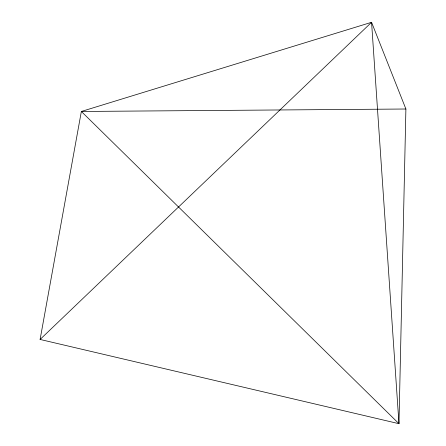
<?xml version="1.0" encoding="UTF-8"?>
<svg xmlns="http://www.w3.org/2000/svg" width="446" height="446" viewBox="0 0 446 446"><rect width="100%" height="100%" fill="white"/><g stroke="black" fill="none" stroke-linecap="round" stroke-linejoin="round"><path stroke-width="0.67" d="M405.899 109.008L398.975 423.7L40.101 339.451L81.356 111.467L371.568 22.3L405.899 109.008L81.356 111.467L398.975 423.7L371.568 22.3L40.101 339.451"/></g></svg>
